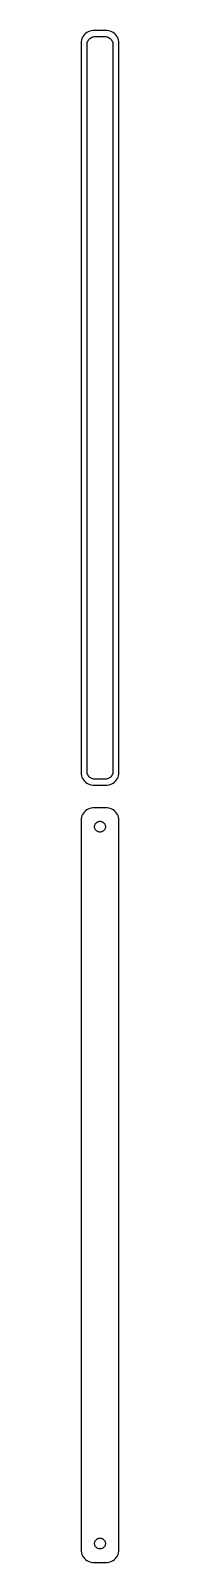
# Model space of a CAD drawing. Header units: metres. Extents: x -8 to 8, y 468 to 1077.
import ezdxf

# ---------------------------------------------------------------- set-up
doc = ezdxf.new("R2010")
doc.units = ezdxf.units.M

msp = doc.modelspace()

# ---------------------------------------------------------------- linework, layer by layer
for p, q in [((-7.46057, 1072.63), (-7.5, 1072)), ((-7.5, 1072), (-7.5, 782)), ((-7.34291, 1073.24), (-7.46057, 1072.63)), ((-7.14888, 1073.84), (-7.34291, 1073.24)), ((-6.88153, 1074.41), (-7.14888, 1073.84)), ((-6.54507, 1074.94), (-6.88153, 1074.41)), ((-6.14484, 1075.42), (-6.54507, 1074.94)), ((-5.68712, 1075.85), (-6.14484, 1075.42)), ((-5.17912, 1076.22), (-5.68712, 1075.85)), ((-4.62889, 1076.52), (-5.17912, 1076.22)), ((-5.11292, 1071.5), (-5.08836, 1071.89)), ((-5.08836, 1071.89), (-5.01512, 1072.27)), ((-5.01512, 1072.27), (-4.89432, 1072.65)), ((-4.89432, 1072.65), (-4.72786, 1073)), ((-4.72786, 1073), (-4.5184, 1073.33)), ((-4.04507, 1076.76), (-4.62889, 1076.52)), ((-4.5184, 1073.33), (-4.26921, 1073.63)), ((-4.26921, 1073.63), (-3.98424, 1073.9)), ((-3.4369, 1076.91), (-4.04507, 1076.76)), ((-3.98424, 1073.9), (-3.66798, 1074.13)), ((-3.66798, 1074.13), (-3.32541, 1074.32)), ((-2.81395, 1076.99), (-3.4369, 1076.91)), ((-3.32541, 1074.32), (-2.96194, 1074.46)), ((-2.96194, 1074.46), (-2.5833, 1074.56)), ((2.81395, 1076.99), (-2.81395, 1076.99)), ((-2.5833, 1074.56), (-2.19545, 1074.61)), ((-2.19545, 1074.61), (2.19545, 1074.61)), ((2.19545, 1074.61), (2.5833, 1074.56)), ((2.5833, 1074.56), (2.96194, 1074.46)), ((3.4369, 1076.91), (2.81395, 1076.99)), ((2.96194, 1074.46), (3.32541, 1074.32)), ((3.32541, 1074.32), (3.66798, 1074.13)), ((4.04507, 1076.76), (3.4369, 1076.91)), ((3.66798, 1074.13), (3.98424, 1073.9)), ((3.98424, 1073.9), (4.26921, 1073.63)), ((4.62889, 1076.52), (4.04507, 1076.76)), ((4.26921, 1073.63), (4.5184, 1073.33)), ((4.5184, 1073.33), (4.72786, 1073)), ((5.17912, 1076.22), (4.62889, 1076.52)), ((4.72786, 1073), (4.89432, 1072.65)), ((4.89432, 1072.65), (5.01512, 1072.27)), ((5.01512, 1072.27), (5.08836, 1071.89)), ((5.08836, 1071.89), (5.11292, 1071.5)), ((5.68712, 1075.85), (5.17912, 1076.22)), ((6.14484, 1075.42), (5.68712, 1075.85)), ((6.54507, 1074.94), (6.14484, 1075.42)), ((6.88153, 1074.41), (6.54507, 1074.94)), ((7.14888, 1073.84), (6.88153, 1074.41)), ((7.34291, 1073.24), (7.14888, 1073.84)), ((7.46057, 1072.63), (7.34291, 1073.24)), ((7.5, 1072), (7.46057, 1072.63)), ((7.5, 782), (7.5, 1072)), ((-5.11292, 782.5), (-5.11292, 1071.5)), ((5.11292, 1071.5), (5.11292, 782.5)), ((-7.5, 782), (-7.46057, 781.373)), ((-7.46057, 781.373), (-7.34291, 780.757)), ((-7.34291, 780.757), (-7.14888, 780.159)), ((-7.14888, 780.159), (-6.88153, 779.591)), ((-6.88153, 779.591), (-6.54507, 779.061)), ((-5.08836, 782.11), (-5.11292, 782.5)), ((-5.01512, 781.726), (-5.08836, 782.11)), ((-4.89432, 781.354), (-5.01512, 781.726)), ((-4.72786, 781), (-4.89432, 781.354)), ((-4.5184, 780.67), (-4.72786, 781)), ((-4.26921, 780.369), (-4.5184, 780.67)), ((-3.98424, 780.101), (-4.26921, 780.369)), ((-3.66798, 779.872), (-3.98424, 780.101)), ((-3.32541, 779.683), (-3.66798, 779.872)), ((-2.96194, 779.539), (-3.32541, 779.683)), ((-2.5833, 779.442), (-2.96194, 779.539)), ((2.96194, 779.539), (2.5833, 779.442)), ((3.32541, 779.683), (2.96194, 779.539)), ((3.66798, 779.872), (3.32541, 779.683)), ((3.98424, 780.101), (3.66798, 779.872)), ((4.26921, 780.369), (3.98424, 780.101)), ((4.5184, 780.67), (4.26921, 780.369)), ((4.72786, 781), (4.5184, 780.67)), ((4.89432, 781.354), (4.72786, 781)), ((5.01512, 781.726), (4.89432, 781.354)), ((5.08836, 782.11), (5.01512, 781.726)), ((5.11292, 782.5), (5.08836, 782.11)), ((6.54507, 779.061), (6.88153, 779.591)), ((6.88153, 779.591), (7.14888, 780.159)), ((7.14888, 780.159), (7.34291, 780.757)), ((7.34291, 780.757), (7.46057, 781.373)), ((7.46057, 781.373), (7.5, 782)), ((-6.54507, 779.061), (-6.14484, 778.577)), ((-6.14484, 778.577), (-5.68712, 778.147)), ((-5.68712, 778.147), (-5.17912, 777.778)), ((-5.17912, 777.778), (-4.62889, 777.476)), ((-4.62889, 777.476), (-4.04507, 777.245)), ((-4.04507, 777.245), (-3.4369, 777.089)), ((-3.4369, 777.089), (-2.81395, 777.01)), ((-2.81395, 777.01), (2.81395, 777.01)), ((-2.19545, 779.393), (-2.5833, 779.442)), ((2.19545, 779.393), (-2.19545, 779.393)), ((2.5833, 779.442), (2.19545, 779.393)), ((2.81395, 777.01), (3.4369, 777.089)), ((3.4369, 777.089), (4.04507, 777.245)), ((4.04507, 777.245), (4.62889, 777.476)), ((4.62889, 777.476), (5.17912, 777.778)), ((5.17912, 777.778), (5.68712, 778.147)), ((5.68712, 778.147), (6.14484, 778.577)), ((6.14484, 778.577), (6.54507, 779.061)), ((-4.62889, 767.524), (-5.17912, 767.222)), ((-4.04507, 767.755), (-4.62889, 767.524)), ((-3.4369, 767.911), (-4.04507, 767.755)), ((-2.81395, 767.99), (-3.4369, 767.911)), ((2.81395, 767.99), (-2.81395, 767.99)), ((3.4369, 767.911), (2.81395, 767.99)), ((4.04507, 767.755), (3.4369, 767.911)), ((4.62889, 767.524), (4.04507, 767.755)), ((5.17912, 767.222), (4.62889, 767.524)), ((-7.46057, 763.627), (-7.5, 763)), ((-7.5, 763), (-7.5, 473)), ((-7.34291, 764.243), (-7.46057, 763.627)), ((-7.14888, 764.841), (-7.34291, 764.243)), ((-6.88153, 765.409), (-7.14888, 764.841)), ((-6.54507, 765.939), (-6.88153, 765.409)), ((-6.14484, 766.423), (-6.54507, 765.939)), ((-5.68712, 766.853), (-6.14484, 766.423)), ((-5.17912, 767.222), (-5.68712, 766.853)), ((-2.06821, 761.031), (-1.98534, 761.286)), ((-1.98534, 761.286), (-1.87117, 761.529)), ((-1.87117, 761.529), (-1.72748, 761.755)), ((-1.72748, 761.755), (-1.55655, 761.962)), ((-1.55655, 761.962), (-1.36108, 762.145)), ((-1.36108, 762.145), (-1.14413, 762.303)), ((-1.14413, 762.303), (-0.909149, 762.432)), ((-0.909149, 762.432), (-0.659836, 762.531)), ((-0.659836, 762.531), (-0.400101, 762.597)), ((-0.400101, 762.597), (-0.134064, 762.631)), ((-0.134064, 762.631), (0.134064, 762.631)), ((0.134064, 762.631), (0.400101, 762.597)), ((0.400101, 762.597), (0.659836, 762.531)), ((0.659836, 762.531), (0.909149, 762.432)), ((0.909149, 762.432), (1.14413, 762.303)), ((1.14413, 762.303), (1.36108, 762.145)), ((1.36108, 762.145), (1.55655, 761.962)), ((1.55655, 761.962), (1.72748, 761.755)), ((1.72748, 761.755), (1.87117, 761.529)), ((1.87117, 761.529), (1.98534, 761.286)), ((1.98534, 761.286), (2.06821, 761.031)), ((5.68712, 766.853), (5.17912, 767.222)), ((6.14484, 766.423), (5.68712, 766.853)), ((6.54507, 765.939), (6.14484, 766.423)), ((6.88153, 765.409), (6.54507, 765.939)), ((7.14888, 764.841), (6.88153, 765.409)), ((7.34291, 764.243), (7.14888, 764.841)), ((7.46057, 763.627), (7.34291, 764.243)), ((7.5, 763), (7.46057, 763.627)), ((7.5, 473), (7.5, 763)), ((-2.13528, 760.5), (-2.11845, 760.768)), ((-2.11845, 760.232), (-2.13528, 760.5)), ((-2.11845, 760.768), (-2.06821, 761.031)), ((-2.06821, 759.969), (-2.11845, 760.232)), ((-1.98534, 759.714), (-2.06821, 759.969)), ((-1.87117, 759.471), (-1.98534, 759.714)), ((-1.72748, 759.245), (-1.87117, 759.471)), ((-1.55655, 759.038), (-1.72748, 759.245)), ((-1.36108, 758.855), (-1.55655, 759.038)), ((-1.14413, 758.697), (-1.36108, 758.855)), ((-0.909149, 758.568), (-1.14413, 758.697)), ((-0.659836, 758.469), (-0.909149, 758.568)), ((-0.400101, 758.403), (-0.659836, 758.469)), ((-0.134064, 758.369), (-0.400101, 758.403)), ((0.134064, 758.369), (-0.134064, 758.369)), ((0.400101, 758.403), (0.134064, 758.369)), ((0.659836, 758.469), (0.400101, 758.403)), ((0.909149, 758.568), (0.659836, 758.469)), ((1.14413, 758.697), (0.909149, 758.568)), ((1.36108, 758.855), (1.14413, 758.697)), ((1.55655, 759.038), (1.36108, 758.855)), ((1.72748, 759.245), (1.55655, 759.038)), ((1.87117, 759.471), (1.72748, 759.245)), ((1.98534, 759.714), (1.87117, 759.471)), ((2.06821, 759.969), (1.98534, 759.714)), ((2.06821, 761.031), (2.11845, 760.768)), ((2.11845, 760.232), (2.06821, 759.969)), ((2.11845, 760.768), (2.13528, 760.5)), ((2.13528, 760.5), (2.11845, 760.232)), ((-2.13528, 475.5), (-2.11845, 475.768)), ((-2.11845, 475.232), (-2.13528, 475.5)), ((-2.11845, 475.768), (-2.06821, 476.031)), ((-2.06821, 474.969), (-2.11845, 475.232)), ((-2.06821, 476.031), (-1.98534, 476.286)), ((-1.98534, 476.286), (-1.87117, 476.529)), ((-1.87117, 476.529), (-1.72748, 476.755)), ((-1.72748, 476.755), (-1.55655, 476.962)), ((-1.55655, 476.962), (-1.36108, 477.145)), ((-1.36108, 477.145), (-1.14413, 477.303)), ((-1.14413, 477.303), (-0.909149, 477.432)), ((-0.909149, 477.432), (-0.659836, 477.531)), ((-0.659836, 477.531), (-0.400101, 477.597)), ((-0.400101, 477.597), (-0.134064, 477.631)), ((-0.134064, 477.631), (0.134064, 477.631)), ((0.134064, 477.631), (0.400101, 477.597)), ((0.400101, 477.597), (0.659836, 477.531)), ((0.659836, 477.531), (0.909149, 477.432)), ((0.909149, 477.432), (1.14413, 477.303)), ((1.14413, 477.303), (1.36108, 477.145)), ((1.36108, 477.145), (1.55655, 476.962)), ((1.55655, 476.962), (1.72748, 476.755)), ((1.72748, 476.755), (1.87117, 476.529)), ((1.87117, 476.529), (1.98534, 476.286)), ((1.98534, 476.286), (2.06821, 476.031)), ((2.06821, 476.031), (2.11845, 475.768)), ((2.11845, 475.232), (2.06821, 474.969)), ((2.11845, 475.768), (2.13528, 475.5)), ((2.13528, 475.5), (2.11845, 475.232)), ((-7.5, 473), (-7.46057, 472.373)), ((-7.46057, 472.373), (-7.34291, 471.757)), ((-7.34291, 471.757), (-7.14888, 471.159)), ((-7.14888, 471.159), (-6.88153, 470.591)), ((-6.88153, 470.591), (-6.54507, 470.061)), ((-6.54507, 470.061), (-6.14484, 469.577)), ((-6.14484, 469.577), (-5.68712, 469.147)), ((-5.68712, 469.147), (-5.17912, 468.778)), ((-1.98534, 474.714), (-2.06821, 474.969)), ((-1.87117, 474.471), (-1.98534, 474.714)), ((-1.72748, 474.245), (-1.87117, 474.471)), ((-1.55655, 474.038), (-1.72748, 474.245)), ((-1.36108, 473.855), (-1.55655, 474.038)), ((-1.14413, 473.697), (-1.36108, 473.855)), ((-0.909149, 473.568), (-1.14413, 473.697)), ((-0.659836, 473.469), (-0.909149, 473.568)), ((-0.400101, 473.403), (-0.659836, 473.469)), ((-0.134064, 473.369), (-0.400101, 473.403)), ((0.134064, 473.369), (-0.134064, 473.369)), ((0.400101, 473.403), (0.134064, 473.369)), ((0.659836, 473.469), (0.400101, 473.403)), ((0.909149, 473.568), (0.659836, 473.469)), ((1.14413, 473.697), (0.909149, 473.568)), ((1.36108, 473.855), (1.14413, 473.697)), ((1.55655, 474.038), (1.36108, 473.855)), ((1.72748, 474.245), (1.55655, 474.038)), ((1.87117, 474.471), (1.72748, 474.245)), ((1.98534, 474.714), (1.87117, 474.471)), ((2.06821, 474.969), (1.98534, 474.714)), ((5.17912, 468.778), (5.68712, 469.147)), ((5.68712, 469.147), (6.14484, 469.577)), ((6.14484, 469.577), (6.54507, 470.061)), ((6.54507, 470.061), (6.88153, 470.591)), ((6.88153, 470.591), (7.14888, 471.159)), ((7.14888, 471.159), (7.34291, 471.757)), ((7.34291, 471.757), (7.46057, 472.373)), ((7.46057, 472.373), (7.5, 473)), ((-5.17912, 468.778), (-4.62889, 468.476)), ((-4.62889, 468.476), (-4.04507, 468.245)), ((-4.04507, 468.245), (-3.4369, 468.089)), ((-3.4369, 468.089), (-2.81395, 468.01)), ((-2.81395, 468.01), (2.81395, 468.01)), ((2.81395, 468.01), (3.4369, 468.089)), ((3.4369, 468.089), (4.04507, 468.245)), ((4.04507, 468.245), (4.62889, 468.476)), ((4.62889, 468.476), (5.17912, 468.778))]:
    msp.add_line(p, q)

doc.saveas('drawing.dxf')
